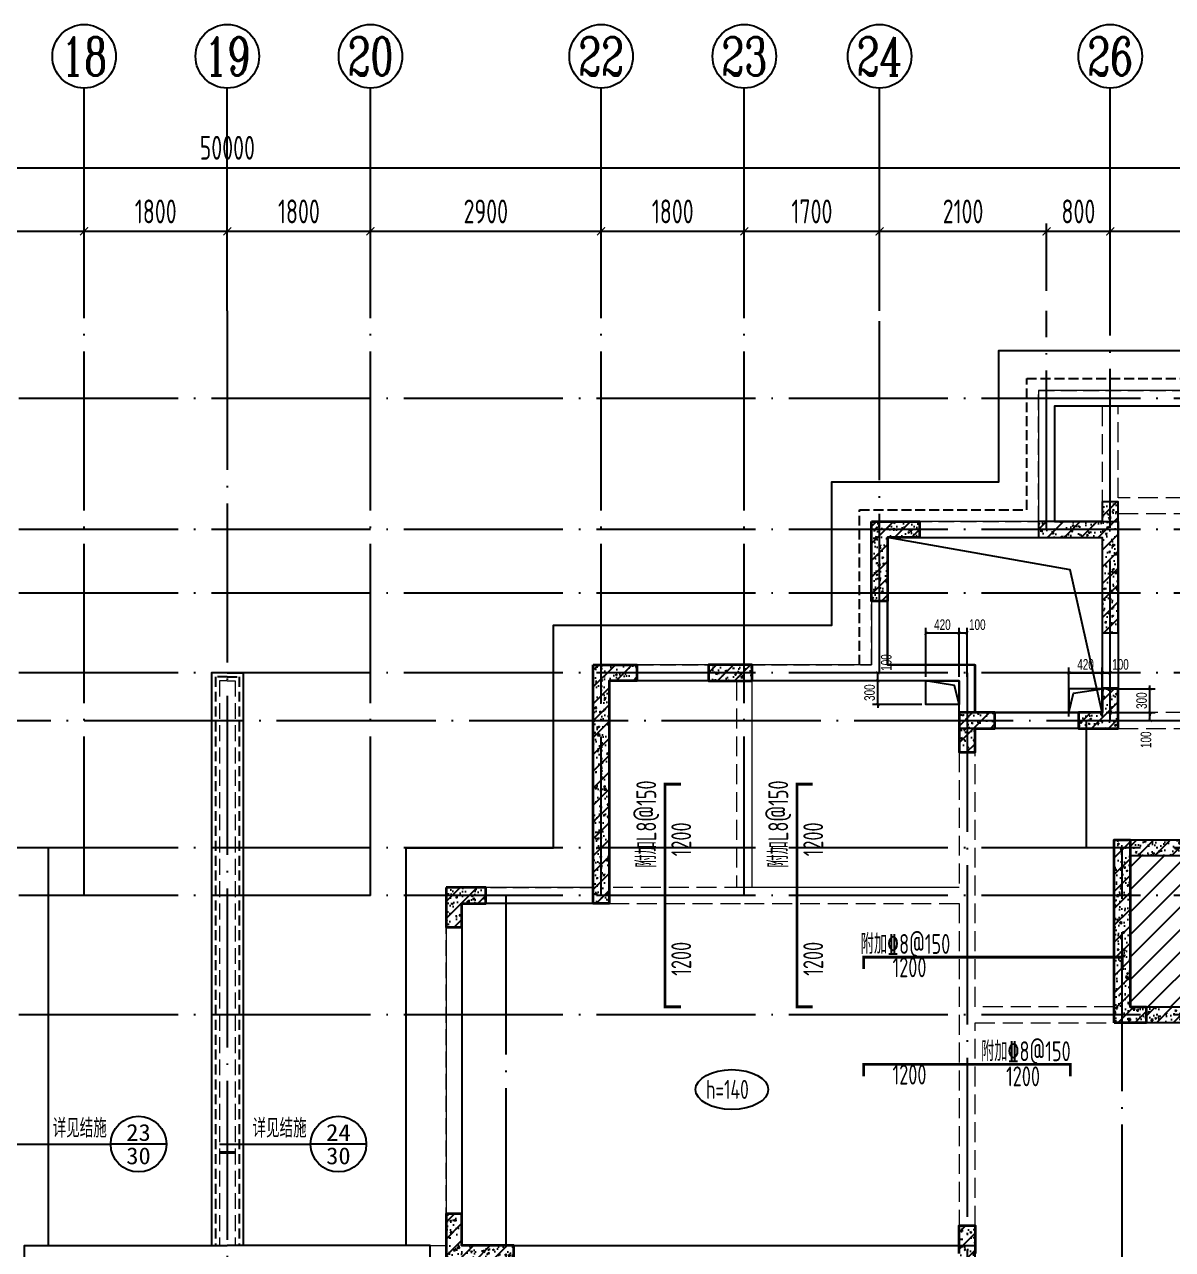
# Model space of a CAD drawing. Extents: x -668857 to 154266, y -275694 to 291306.
# Drawn here: x -204579 to -190146, y -212513 to -197113 of the extents above; entities that cross this region are included whole.
import ezdxf
from ezdxf.enums import TextEntityAlignment as Align

# ---------------------------------------------------------------- set-up
doc = ezdxf.new("R2010")
doc.units = 0
doc.header["$LTSCALE"] = 1000
for name, pattern in [('#P_--_20B1_001_t3$0$DASH', [0.35, 0.25, -0.1]), ('__DASH', [0.35, 0.25, -0.1]), ('DASH', [0.35, 0.25, -0.1]), ('DOTE', [2.42, 2, -0.2, 0.02, -0.2]), ('HIDDEN', [0.375, 0.25, -0.125])]:
    doc.linetypes.add(name, pattern=pattern)
doc.layers.get('0').update_dxf_attribs({"linetype": 'CONTINUOUS'})
doc.layers.get('DEFPOINTS').update_dxf_attribs({"linetype": 'CONTINUOUS'})
for name, color, linetype in [('A-AXIS', 1, 'CONTINUOUS'), ('A-DOTE', 10, 'DOTE'), ('AXIS_NUM', 7, 'CONTINUOUS'), ('DIM_IDEN', 67, 'CONTINUOUS'), ('PUB_TEXT', 2, 'CONTINUOUS'), ('ROOF', 183, 'CONTINUOUS'), ('S-B板填充', 251, 'CONTINUOUS'), ('S-B板标注', 3, 'CONTINUOUS'), ('S-B板边线', 2, 'CONTINUOUS'), ('S-B板配筋', 6, 'CONTINUOUS'), ('S-B板配筋号', 7, 'CONTINUOUS'), ('S-D洞口', 4, 'CONTINUOUS'), ('S-D洞口标注', 3, 'CONTINUOUS'), ('S-J基础底板标注', 3, 'CONTINUOUS'), ('S-L主梁线', 4, 'DASH'), ('S-Q墙填充', 252, 'CONTINUOUS'), ('S-Q墙实线', 6, 'CONTINUOUS'), ('S-Y一般标注', 3, 'CONTINUOUS'), ('S-Z柱填充', 252, 'CONTINUOUS'), ('S-Z柱实线', 6, 'CONTINUOUS'), ('看线', 251, 'CONTINUOUS')]:
    doc.layers.add(name, color=color, linetype=linetype)
doc.layers.add('平面-看线', color=45, linetype='CONTINUOUS', lineweight=15)
doc.styles.add('_TCH_AXIS', font='COMPLEX', dxfattribs={"bigfont": 'GBCBIG'})
doc.styles.add('_TCH_LABEL', font='simhei.ttf')
doc.styles.add('TSSD_Axis', font='complex.shx', dxfattribs={"width": 0.7, "bigfont": 'hztxt.shx'})
doc.styles.add('TSSD_DIMENSION', font='Tssdeng.shx', dxfattribs={"width": 0.7, "bigfont": 'tssdchn.shx'})
doc.styles.add('TSSD_REIN', font='tssdeng.shx', dxfattribs={"width": 0.7, "height": 300, "bigfont": 'tssdchn.shx'})
doc.styles.add('结构文字', font='zstxt.shx', dxfattribs={"width": 0.7, "bigfont": 'zshz.shx'})
doc.dimstyles.new('STRUCK30', dxfattribs={"dimscale": 0.33333, "dimtxt": 400, "dimasz": 121, "dimexe": 200, "dimexo": 150, "dimgap": 115, "dimtad": 1, "dimdec": 0, "dimdsep": 46, "dimtxsty": '结构文字', "dimblk": 'ARCHTICK', "dimcen": 400, "dimclrd": 3, "dimclre": 3, "dimclrt": 7, "dimadec": 0, "dimazin": 0, "dimtfac": 1, "dimtdec": 0, "dimtix": 1, "dimtmove": 2, "dimatfit": 3, "dimldrblk": '_DIMX', "dimfxl": 0, "dimtolj": 1, "dimtzin": 0, "dimarcsym": 0})
doc.dimstyles.new('TSSD_100_100', dxfattribs={"dimtxt": 300, "dimasz": 100, "dimexe": 100, "dimexo": 250, "dimgap": 100, "dimtad": 1, "dimdec": 0, "dimzin": 0, "dimdsep": 46, "dimtxsty": 'TSSD_DIMENSION', "dimblk": 'ARCHTICK', "dimcen": 0, "dimdle": 100, "dimclrt": 7, "dimadec": 0, "dimazin": 0, "dimtfac": 1, "dimtdec": 0, "dimtix": 1, "dimtmove": 2, "dimatfit": 3, "dimldrblk": 'ARCHTICK', "dimfxl": 0, "dimtolj": 1, "dimtzin": 0, "dimarcsym": 0})
pattern_1 = [(50, (221408.63, 60814.94), (215.17805, -18.82564), [22.5, -247.5]), (355, (221408.63, 60814.94), (-41.6254, 225.65764), [18, -198]), (100.4514, (221426.56, 60813.37), (173.5528, 206.83186), [19.12206, -210.34263]), (46.1842, (221408.63, 60874.94), (320.1723, -49.6557), [33.75, -371.25]), (96.6356, (221435.3, 60870.8), (280.3988, 292.23536), [28.6831, -315.5139]), (351.1842, (221408.63, 60874.94), (280.3986, 292.2356), [27, -297]), (21, (221438.63, 60859.94), (179.07212, -120.78567), [22.5, -247.5]), (326, (221438.63, 60859.94), (72.9946, 217.545), [18, -198]), (71.4514, (221453.55, 60849.87), (252.0668, 96.75915), [19.12206, -210.34263]), (37.5, (221408.63, 60814.94), (3.647957, 99.868156), [0, -195.6, 0, -201, 0, -198.75]), (7.5, (221408.63, 60814.94), (78.92086, 118.32351), [0, -114.6, 0, -191.1, 0, -75.75]), (327.5, (221341.73, 60814.94), (160.14673, -6.76646), [0, -75, 0, -234, 0, -310.5]), (317.5, (221311.73, 60814.94), (174.95585, 30.0315), [0, -97.5, 0, -155.4, 0, -220.5]), (45, (221408.63, 60814.94), (-106.06602, 106.06602), [])]
pattern_2 = [(50, (79242.38, 113232.59), (215.17805, -18.82564), [22.5, -247.5]), (355, (79242.38, 113232.6), (-41.6254, 225.6576), [18, -198]), (100.4514, (79260.31, 113231.02), (173.5528, 206.8319), [19.12206, -210.3426]), (46.1842, (79242.38, 113292.6), (320.1723, -49.6557), [33.75, -371.25]), (96.6356, (79269.06, 113288.45), (280.3988, 292.2354), [28.683, -315.5139]), (351.1842, (79242.38, 113292.6), (280.3986, 292.2356), [27, -297]), (21, (79272.38, 113277.59), (179.0721, -120.78567), [22.5, -247.5]), (326, (79272.38, 113277.6), (72.9946, 217.545), [18, -198]), (71.4514, (79287.3, 113267.52), (252.0668, 96.75915), [19.12206, -210.3426]), (37.5, (79242.38, 113232.59), (3.64796, 99.86816), [0, -195.6, 0, -201, 0, -198.75]), (7.5, (79242.38, 113232.59), (78.92086, 118.32351), [0, -114.6, 0, -191.1, 0, -75.75]), (327.5, (79175.48, 113232.59), (160.14673, -6.76646), [0, -75, 0, -234, 0, -310.5]), (317.5, (79145.48, 113232.59), (174.95585, 30.0315), [0, -97.5, 0, -155.4, 0, -220.5]), (45, (79242.38, 113232.59), (-106.066, 106.066), [])]

# ---------------------------------------------------------------- blocks, each defined once
blk = doc.blocks.new('ts_axno')
at = {"color": 0, "linetype": 'ByBlock', "lineweight": -2}
blk.add_circle((0, 0), 0.5, dxfattribs=at)
at = {"color": 0, "linetype": 'ByBlock', "lineweight": -2, "style": 'TSSD_Axis', "width": 0.7}
blk.add_attdef('A', text='', height=0.6, dxfattribs=at).set_placement((0, 0), align=Align.MIDDLE_CENTER)
blk = doc.blocks.new('_ArchTick')
at = {"color": 0, "linetype": 'ByBlock', "const_width": 0.15}
blk.add_lwpolyline([(-0.5, -0.5), (0.5, 0.5)], dxfattribs=at)
blk = doc.blocks.new('*D160')
at = {"layer": 'DEFPOINTS', "color": 0}
for p in [(27800, 19250), (24900, 18250), (27800, 18250)]:
    blk.add_point(p, dxfattribs=at)
at = {"layer": 'S-Y一般标注', "color": 0, "lineweight": -2}
for p, q in [((24800, 19250), (27900, 19250)), ((24900, 18500), (24900, 19350)), ((27800, 18500), (27800, 19350))]:
    blk.add_line(p, q, dxfattribs=at)
at = {"layer": 'S-Y一般标注', "color": 0, "lineweight": -2, "xscale": 100, "yscale": 100, "zscale": 100, "rotation": 180}
blk.add_blockref('_ArchTick', (24900, 19250), dxfattribs=at)
at = {"layer": 'S-Y一般标注', "color": 0, "lineweight": -2, "xscale": 100, "yscale": 100, "zscale": 100}
blk.add_blockref('_ArchTick', (27800, 19250), dxfattribs=at)
at = {"layer": 'S-Y一般标注', "color": 7, "insert": (26350, 19500), "char_height": 300, "attachment_point": 5, "style": 'TSSD_DIMENSION'}
blk.add_mtext('\\A1;2900', dxfattribs=at)
blk = doc.blocks.new('*D161')
at = {"layer": 'DEFPOINTS', "color": 0}
for p in [(29600, 19250), (27800, 18250), (29600, 18250)]:
    blk.add_point(p, dxfattribs=at)
at = {"layer": 'S-Y一般标注', "color": 0, "lineweight": -2}
for p, q in [((27700, 19250), (29700, 19250)), ((27800, 18500), (27800, 19350)), ((29600, 18500), (29600, 19350))]:
    blk.add_line(p, q, dxfattribs=at)
at = {"layer": 'S-Y一般标注', "color": 0, "lineweight": -2, "xscale": 100, "yscale": 100, "zscale": 100, "rotation": 180}
blk.add_blockref('_ArchTick', (27800, 19250), dxfattribs=at)
at = {"layer": 'S-Y一般标注', "color": 0, "lineweight": -2, "xscale": 100, "yscale": 100, "zscale": 100}
blk.add_blockref('_ArchTick', (29600, 19250), dxfattribs=at)
at = {"layer": 'S-Y一般标注', "color": 7, "insert": (28700, 19500), "char_height": 300, "attachment_point": 5, "style": 'TSSD_DIMENSION'}
blk.add_mtext('\\A1;1800', dxfattribs=at)
blk = doc.blocks.new('*D162')
at = {"layer": 'DEFPOINTS', "color": 0}
for p in [(31400, 19250), (29600, 18250), (31400, 18250)]:
    blk.add_point(p, dxfattribs=at)
at = {"layer": 'S-Y一般标注', "color": 0, "lineweight": -2}
for p, q in [((29500, 19250), (31500, 19250)), ((29600, 18500), (29600, 19350)), ((31400, 18500), (31400, 19350))]:
    blk.add_line(p, q, dxfattribs=at)
at = {"layer": 'S-Y一般标注', "color": 0, "lineweight": -2, "xscale": 100, "yscale": 100, "zscale": 100, "rotation": 180}
blk.add_blockref('_ArchTick', (29600, 19250), dxfattribs=at)
at = {"layer": 'S-Y一般标注', "color": 0, "lineweight": -2, "xscale": 100, "yscale": 100, "zscale": 100}
blk.add_blockref('_ArchTick', (31400, 19250), dxfattribs=at)
at = {"layer": 'S-Y一般标注', "color": 7, "insert": (30500, 19500), "char_height": 300, "attachment_point": 5, "style": 'TSSD_DIMENSION'}
blk.add_mtext('\\A1;1800', dxfattribs=at)
blk = doc.blocks.new('*D163')
at = {"layer": 'DEFPOINTS', "color": 0}
for p in [(34300, 19250), (31400, 18250), (34300, 18250)]:
    blk.add_point(p, dxfattribs=at)
at = {"layer": 'S-Y一般标注', "color": 0, "lineweight": -2}
for p, q in [((31300, 19250), (34400, 19250)), ((31400, 18500), (31400, 19350)), ((34300, 18500), (34300, 19350))]:
    blk.add_line(p, q, dxfattribs=at)
at = {"layer": 'S-Y一般标注', "color": 0, "lineweight": -2, "xscale": 100, "yscale": 100, "zscale": 100, "rotation": 180}
blk.add_blockref('_ArchTick', (31400, 19250), dxfattribs=at)
at = {"layer": 'S-Y一般标注', "color": 0, "lineweight": -2, "xscale": 100, "yscale": 100, "zscale": 100}
blk.add_blockref('_ArchTick', (34300, 19250), dxfattribs=at)
at = {"layer": 'S-Y一般标注', "color": 7, "insert": (32850, 19500), "char_height": 300, "attachment_point": 5, "style": 'TSSD_DIMENSION'}
blk.add_mtext('\\A1;2900', dxfattribs=at)
blk = doc.blocks.new('*D164')
at = {"layer": 'DEFPOINTS', "color": 0}
for p in [(36100, 19250), (34300, 18250), (36100, 18250)]:
    blk.add_point(p, dxfattribs=at)
at = {"layer": 'S-Y一般标注', "color": 0, "lineweight": -2}
for p, q in [((34200, 19250), (36200, 19250)), ((34300, 18500), (34300, 19350)), ((36100, 18500), (36100, 19350))]:
    blk.add_line(p, q, dxfattribs=at)
at = {"layer": 'S-Y一般标注', "color": 0, "lineweight": -2, "xscale": 100, "yscale": 100, "zscale": 100, "rotation": 180}
blk.add_blockref('_ArchTick', (34300, 19250), dxfattribs=at)
at = {"layer": 'S-Y一般标注', "color": 0, "lineweight": -2, "xscale": 100, "yscale": 100, "zscale": 100}
blk.add_blockref('_ArchTick', (36100, 19250), dxfattribs=at)
at = {"layer": 'S-Y一般标注', "color": 7, "insert": (35200, 19500), "char_height": 300, "attachment_point": 5, "style": 'TSSD_DIMENSION'}
blk.add_mtext('\\A1;1800', dxfattribs=at)
blk = doc.blocks.new('*D165')
at = {"layer": 'DEFPOINTS', "color": 0}
for p in [(37800, 19250), (36100, 18250), (37800, 18250)]:
    blk.add_point(p, dxfattribs=at)
at = {"layer": 'S-Y一般标注', "color": 0, "lineweight": -2}
for p, q in [((36000, 19250), (37900, 19250)), ((36100, 18500), (36100, 19350)), ((37800, 18500), (37800, 19350))]:
    blk.add_line(p, q, dxfattribs=at)
at = {"layer": 'S-Y一般标注', "color": 0, "lineweight": -2, "xscale": 100, "yscale": 100, "zscale": 100, "rotation": 180}
blk.add_blockref('_ArchTick', (36100, 19250), dxfattribs=at)
at = {"layer": 'S-Y一般标注', "color": 0, "lineweight": -2, "xscale": 100, "yscale": 100, "zscale": 100}
blk.add_blockref('_ArchTick', (37800, 19250), dxfattribs=at)
at = {"layer": 'S-Y一般标注', "color": 7, "insert": (36950, 19500), "char_height": 300, "attachment_point": 5, "style": 'TSSD_DIMENSION'}
blk.add_mtext('\\A1;1700', dxfattribs=at)
blk = doc.blocks.new('*D166')
at = {"layer": 'DEFPOINTS', "color": 0}
for p in [(40700, 19250), (39900, 18250), (40700, 18250)]:
    blk.add_point(p, dxfattribs=at)
at = {"layer": 'S-Y一般标注', "color": 0, "lineweight": -2}
for p, q in [((39800, 19250), (40800, 19250)), ((39900, 18500), (39900, 19350)), ((40700, 18500), (40700, 19350))]:
    blk.add_line(p, q, dxfattribs=at)
at = {"layer": 'S-Y一般标注', "color": 0, "lineweight": -2, "xscale": 100, "yscale": 100, "zscale": 100, "rotation": 180}
blk.add_blockref('_ArchTick', (39900, 19250), dxfattribs=at)
at = {"layer": 'S-Y一般标注', "color": 0, "lineweight": -2, "xscale": 100, "yscale": 100, "zscale": 100}
blk.add_blockref('_ArchTick', (40700, 19250), dxfattribs=at)
at = {"layer": 'S-Y一般标注', "color": 7, "insert": (40300, 19500), "char_height": 300, "attachment_point": 5, "style": 'TSSD_DIMENSION'}
blk.add_mtext('\\A1;800', dxfattribs=at)
blk = doc.blocks.new('*D167')
at = {"layer": 'DEFPOINTS', "color": 0}
for p in [(43500, 19250), (40700, 18250), (43500, 18250)]:
    blk.add_point(p, dxfattribs=at)
at = {"layer": 'S-Y一般标注', "color": 0, "lineweight": -2}
for p, q in [((40600, 19250), (43600, 19250)), ((40700, 18500), (40700, 19350)), ((43500, 18500), (43500, 19350))]:
    blk.add_line(p, q, dxfattribs=at)
at = {"layer": 'S-Y一般标注', "color": 0, "lineweight": -2, "xscale": 100, "yscale": 100, "zscale": 100, "rotation": 180}
blk.add_blockref('_ArchTick', (40700, 19250), dxfattribs=at)
at = {"layer": 'S-Y一般标注', "color": 0, "lineweight": -2, "xscale": 100, "yscale": 100, "zscale": 100}
blk.add_blockref('_ArchTick', (43500, 19250), dxfattribs=at)
at = {"layer": 'S-Y一般标注', "color": 7, "insert": (42100, 19500), "char_height": 300, "attachment_point": 5, "style": 'TSSD_DIMENSION'}
blk.add_mtext('\\A1;2800', dxfattribs=at)
blk = doc.blocks.new('*D173')
at = {"layer": 'DEFPOINTS', "color": 0}
for p in [(54600, 20050), (4600, 18250), (54600, 18250)]:
    blk.add_point(p, dxfattribs=at)
at = {"layer": 'S-Y一般标注', "color": 0, "lineweight": -2}
for p, q in [((4500, 20050), (54700, 20050)), ((4600, 18500), (4600, 20150)), ((54600, 18500), (54600, 20150))]:
    blk.add_line(p, q, dxfattribs=at)
at = {"layer": 'S-Y一般标注', "color": 0, "lineweight": -2, "xscale": 100, "yscale": 100, "zscale": 100, "rotation": 180}
blk.add_blockref('_ArchTick', (4600, 20050), dxfattribs=at)
at = {"layer": 'S-Y一般标注', "color": 0, "lineweight": -2, "xscale": 100, "yscale": 100, "zscale": 100}
blk.add_blockref('_ArchTick', (54600, 20050), dxfattribs=at)
at = {"layer": 'S-Y一般标注', "color": 7, "insert": (29600, 20300), "char_height": 300, "attachment_point": 5, "style": 'TSSD_DIMENSION'}
blk.add_mtext('\\A1;50000', dxfattribs=at)
blk = doc.blocks.new('*D186')
at = {"layer": 'DEFPOINTS', "color": 0}
for p in [(39900, 19250), (37800, 18250), (39900, 18250)]:
    blk.add_point(p, dxfattribs=at)
at = {"layer": 'S-Y一般标注', "color": 0, "lineweight": -2}
for p, q in [((37700, 19250), (40000, 19250)), ((37800, 18500), (37800, 19350)), ((39900, 18500), (39900, 19350))]:
    blk.add_line(p, q, dxfattribs=at)
at = {"layer": 'S-Y一般标注', "color": 0, "lineweight": -2, "xscale": 100, "yscale": 100, "zscale": 100, "rotation": 180}
blk.add_blockref('_ArchTick', (37800, 19250), dxfattribs=at)
at = {"layer": 'S-Y一般标注', "color": 0, "lineweight": -2, "xscale": 100, "yscale": 100, "zscale": 100}
blk.add_blockref('_ArchTick', (39900, 19250), dxfattribs=at)
at = {"layer": 'S-Y一般标注', "color": 7, "insert": (38850, 19500), "char_height": 300, "attachment_point": 5, "style": 'TSSD_DIMENSION'}
blk.add_mtext('\\A1;2100', dxfattribs=at)
blk = doc.blocks.new('20210731.05472099')
at = {"layer": 'ROOF', "ltscale": 0.8}
for points in [[(21200, 3000), (21200, 8000), (19350, 8000), (19350, 10800), (15850, 10800), (15850, 12600), (13750, 12600), (13750, 14250), (8150, 14250), (8150, 12600), (6050, 12600), (6050, 10800), (2550, 10800), (2550, 8500), (1850, 8500)], [(25700, 3000), (25700, 8000), (27550, 8000), (27550, 10800), (31050, 10800), (31050, 12600), (33150, 12600), (33150, 14250), (38750, 14250), (38750, 12600), (40850, 12600), (40850, 10800), (44350, 10800), (44350, 8500), (45050, 8500)], [(38050, 12100), (38050, 13550), (33850, 13550), (33850, 12100), (34650, 12100), (34650, 9500), (32650, 9500), (32650, 10100), (28250, 10100), (28250, 7300), (26400, 7300), (26400, 3000), (32850, 3000), (32850, 1200), (39050, 1200), (39050, 3000), (44850, 3000), (44850, 7300), (43650, 7300), (43650, 10100), (42050, 10100), (42050, 7300), (37300, 7300)], [(1850, 1000), (20900, 1000), (20900, 3000), (21200, 3000)], [(21200, 3000), (23450, 3000)], [(25700, 3000), (23450, 3000)], [(45050, 1000), (26000, 1000), (26000, 3000), (25700, 3000)]]:
    blk.add_lwpolyline(points, dxfattribs=at)
blk.add_lwpolyline([(31750, 10300), (31750, 11900), (34450, 11900), (34450, 9701), (32850, 9701), (32850, 10300)], close=True, dxfattribs=at)
at = {"layer": '平面-看线', "linetype": 'DASH', "ltscale": 0.8}
for points in [[(26000, 3000), (26200, 3000), (26200, 7500), (28050, 7500), (28050, 10300), (31550, 10300), (31550, 12100), (33650, 12100), (33650, 13750), (38250, 13750), (38250, 12100), (40350, 12100), (40350, 10300), (43850, 10300), (43850, 8400)], [(23450, 10100), (23350, 10100), (23350, 3000)], [(23450, 10100), (23550, 10100), (23550, 3000)]]:
    blk.add_lwpolyline(points, dxfattribs=at)
at = {"layer": '看线', "color": 202, "linetype": '#P_--_20B1_001_t3$0$DASH', "ltscale": 0.5}
blk.add_lwpolyline([(31400, 10300), (31400, 12250), (33500, 12250), (33500, 13900), (38400, 13900), (38400, 12250), (40500, 12250), (40500, 10300)], dxfattribs=at)
at = {"layer": '看线', "color": 201}
for points in [[(23450, 10200), (23250, 10200), (23250, 3000)], [(23450, 10200), (23650, 10200), (23650, 3000)]]:
    blk.add_lwpolyline(points, dxfattribs=at)
at = {"layer": '看线', "color": 201, "linetype": 'HIDDEN', "ltscale": 0.5}
for points in [[(23450, 10150), (23300, 10150), (23300, 3000)], [(23450, 10150), (23600, 10150), (23600, 3000)]]:
    blk.add_lwpolyline(points, dxfattribs=at)
blk = doc.blocks.new('20210804.00390298')
at = {"layer": 'S-Q墙填充'}
h = blk.add_hatch(dxfattribs=at)
h.set_pattern_fill('ARMORED', color=252, scale=30, style=0)
h.set_pattern_definition(pattern_1)
h.paths.add_polyline_path([(76842, 63749), (79142, 63749), (79142, 63549), (76842, 63549)])
h = blk.add_hatch(dxfattribs=at)
h.set_pattern_fill('ARMORED', color=252, scale=30, style=0)
h.set_pattern_definition(pattern_1)
h.paths.add_polyline_path([(77042, 61649), (78942, 61649), (78942, 61449), (77042, 61449)])
at = {"layer": 'S-B板边线'}
for points in [[(76842, 63749), (79142, 63749), (79142, 63549), (76842, 63549)], [(77042, 61649), (78942, 61649), (78942, 61449), (77042, 61449)]]:
    blk.add_lwpolyline(points, close=True, dxfattribs=at)
blk = doc.blocks.new('20210807.15294921')
at = {"layer": 'S-Q墙填充'}
h = blk.add_hatch(dxfattribs=at)
h.set_pattern_fill('ARMORED', color=252, scale=30, style=0)
h.set_pattern_definition([(50, (73980.54, 281268.66), (215.17805, -18.82564), [22.5, -247.5]), (355, (73980.54, 281268.66), (-41.6254, 225.65764), [18, -198]), (100.4514, (73998.48, 281267.1), (173.55281, 206.83186), [19.12206, -210.34263]), (46.1842, (73980.54, 281328.66), (320.1723, -49.6557), [33.75, -371.25]), (96.6356, (74007.23, 281324.53), (280.3988, 292.23536), [28.6831, -315.5139]), (351.1842, (73980.54, 281328.66), (280.3986, 292.2356), [27, -297]), (21, (74010.54, 281313.66), (179.07212, -120.78567), [22.5, -247.5]), (326, (74010.54, 281313.66), (72.9946, 217.54501), [18, -198]), (71.4514, (74025.47, 281303.6), (252.06679, 96.75915), [19.12206, -210.34263]), (37.5, (73980.544, 281268.66), (3.647957, 99.868156), [0, -195.6, 0, -201, 0, -198.75]), (7.5, (73980.54, 281268.66), (78.92086, 118.323514), [0, -114.6, 0, -191.1, 0, -75.75]), (327.5, (73913.644, 281268.66), (160.14673, -6.766462), [0, -75, 0, -234, 0, -310.5]), (317.5, (73883.64, 281268.66), (174.95585, 30.031495), [0, -97.5, 0, -155.4, 0, -220.5]), (45, (73980.54, 281268.66), (-106.06602, 106.06602), [])])
h.paths.add_polyline_path([(94516, 67840), (94516, 68190), (94316, 68190), (94316, 67940), (93516, 67940), (93516, 67740), (94316, 67740), (94316, 66540), (94516, 66540)])
h = blk.add_hatch(dxfattribs=at)
h.set_pattern_fill('ARMORED', color=252, scale=30, style=0)
h.set_pattern_definition(pattern_2)
h.paths.add_polyline_path([(91416, 67940), (92016, 67940), (92016, 67740), (91616, 67740), (91616, 66940), (91416, 66940)])
h = blk.add_hatch(dxfattribs=at)
h.set_pattern_fill('ARMORED', color=252, scale=30, style=0)
h.set_pattern_definition(pattern_2)
h.paths.add_polyline_path([(87916, 66140), (88466, 66140), (88466, 65940), (88116, 65940), (88116, 63140), (87916, 63140)])
h = blk.add_hatch(dxfattribs=at)
h.set_pattern_fill('ARMORED', color=252, scale=30, style=0)
h.set_pattern_definition(pattern_2)
h.paths.add_polyline_path([(94466, 61640), (94466, 62790), (94466, 63240), (94466, 63940), (94666, 63940), (94666, 63240), (94666, 62790), (94666, 61840), (94866, 61840), (94866, 61640)])
h = blk.add_hatch(dxfattribs=at)
h.set_pattern_fill('ARMORED', color=252, scale=30, style=0)
h.set_pattern_definition(pattern_2)
h.paths.add_polyline_path([(86066, 58640), (86916, 58640), (86916, 58840), (86266, 58840), (86266, 59240), (86066, 59240)])
h = blk.add_hatch(dxfattribs=at)
h.set_pattern_fill('ARMORED', color=252, scale=30, style=0)
h.set_pattern_definition(pattern_2)
edge = h.paths.add_edge_path()
edge.add_line((92716, 59090), (92716, 57440))
edge.add_line((92716, 57440), (92516, 57440))
edge.add_line((92516, 57440), (92516, 59090))
at = {"layer": 'S-Z柱填充'}
h = blk.add_hatch(dxfattribs=at)
h.set_pattern_fill('ARMORED', color=252, scale=30, style=0)
h.set_pattern_definition(pattern_2)
h.paths.add_polyline_path([(89916, 66140), (89366, 66140), (89366, 65940), (89916, 65940)])
h = blk.add_hatch(dxfattribs=at)
h.set_pattern_fill('ARMORED', color=252, scale=30, style=0)
h.set_pattern_definition(pattern_2)
h.paths.add_polyline_path([(94516, 65840), (94316, 65840), (94316, 65540), (94016, 65540), (94016, 65340), (94516, 65340)])
h = blk.add_hatch(dxfattribs=at)
h.set_pattern_fill('ARMORED', color=252, scale=30, style=0)
h.set_pattern_definition(pattern_2)
h.paths.add_polyline_path([(92716, 65340), (92966, 65340), (92966, 65540), (92516, 65540), (92516, 65040), (92716, 65040)])
h = blk.add_hatch(dxfattribs=at)
h.set_pattern_fill('ARMORED', color=252, scale=30, style=0)
h.set_pattern_definition(pattern_2)
h.paths.add_polyline_path([(86066, 63340), (86066, 62840), (86266, 62840), (86266, 63140), (86566, 63140), (86566, 63340)])
at = {"layer": 'S-D洞口', "color": 5}
blk.add_lwpolyline([(91616, 67740), (94316, 67740), (94316, 65540), (93912, 67335), (91616, 67740), (91616, 66140), (92716, 66140), (92716, 65540), (94316, 65540)], dxfattribs=at)
at = {"layer": 'S-L主梁线', "linetype": 'ByBlock', "lineweight": 18}
for p, q in [((93516, 69590), (93516, 67940)), ((94416, 69590), (93516, 69590)), ((97216, 69590), (94416, 69590)), ((93516, 67940), (92016, 67940)), ((91416, 66940), (91416, 66140)), ((91616, 66140), (91616, 66940)), ((89366, 66140), (88466, 66140)), ((91416, 66140), (89916, 66140)), ((92716, 66140), (91616, 66140)), ((92716, 65540), (92716, 66140)), ((89916, 63340), (89916, 65940)), ((89916, 65940), (91516, 65940)), ((91516, 65940), (92516, 65940)), ((92516, 65940), (92516, 65540)), ((87916, 63340), (86566, 63340)), ((92516, 63340), (89816, 63340)), ((86066, 62840), (86066, 59240))]:
    blk.add_line(p, q, dxfattribs=at)
at = {"layer": 'S-L主梁线', "linetype": '__DASH', "lineweight": 18}
for p, q in [((93716, 69390), (94316, 69390)), ((93716, 67940), (93716, 69390)), ((94316, 69390), (94316, 68190)), ((94516, 69390), (97116, 69390)), ((94516, 68240), (94516, 69390)), ((97116, 68240), (94516, 68240)), ((94316, 68140), (94316, 68140)), ((94516, 68040), (97116, 68040)), ((92016, 67740), (93516, 67740)), ((94316, 66540), (94316, 65840)), ((94516, 65840), (94516, 66540)), ((88466, 65940), (89366, 65940)), ((89716, 65940), (89716, 63340)), ((94016, 65540), (92966, 65540)), ((97116, 65540), (94516, 65540)), ((92966, 65340), (94016, 65340)), ((94516, 65340), (97116, 65340)), ((92516, 65041), (92516, 63340)), ((92716, 63240), (92716, 65041)), ((96966, 63940), (94666, 63940)), ((94666, 63740), (96966, 63740)), ((89816, 63340), (88116, 63340)), ((86566, 63140), (87916, 63140)), ((88116, 63140), (89816, 63140)), ((89816, 63140), (92516, 63140)), ((92516, 63140), (92516, 61740)), ((92716, 61840), (92716, 63240)), ((86266, 59240), (86266, 62840)), ((94466, 61840), (92716, 61840)), ((95816, 61840), (94866, 61840)), ((92516, 61740), (92516, 59090)), ((92716, 59090), (92716, 61640)), ((92716, 61640), (94466, 61640)), ((94866, 61640), (95816, 61640)), ((92516, 58840), (86916, 58840))]:
    blk.add_line(p, q, dxfattribs=at)
at = {"layer": 'S-Q墙实线'}
blk.add_lwpolyline([(94516, 67840), (94516, 68190), (94316, 68190), (94316, 67940), (93516, 67940), (93516, 67740), (94316, 67740), (94316, 66540), (94516, 66540), (94516, 67840)], dxfattribs=at)
at = {"layer": 'S-Q墙实线', "lineweight": 35}
for points in [[(91416, 67940), (92016, 67940), (92016, 67740), (91616, 67740), (91616, 66940), (91416, 66940)], [(87916, 66140), (88466, 66140), (88466, 65940), (88116, 65940), (88116, 63140), (87916, 63140)], [(94466, 61640), (94466, 62790), (94466, 63240), (94466, 63940), (94666, 63940), (94666, 63240), (94666, 62790), (94666, 61840), (94866, 61840), (94866, 61640)], [(86066, 58640), (86916, 58640), (86916, 58840), (86266, 58840), (86266, 59240), (86066, 59240)]]:
    blk.add_lwpolyline(points, close=True, dxfattribs=at)
blk.add_lwpolyline([(92516, 58740), (92516, 59090), (92716, 59090), (92716, 58740)], dxfattribs=at)
at = {"layer": 'S-Z柱实线', "lineweight": 35}
for points in [[(89916, 66140), (89366, 66140), (89366, 65940), (89916, 65940)], [(94516, 65840), (94316, 65840), (94316, 65540), (94016, 65540), (94016, 65340), (94516, 65340)], [(92716, 65340), (92966, 65340), (92966, 65540), (92516, 65540), (92516, 65040), (92716, 65040)], [(86066, 63340), (86066, 62840), (86266, 62840), (86266, 63140), (86566, 63140), (86566, 63340)]]:
    blk.add_lwpolyline(points, close=True, dxfattribs=at)
blk = doc.blocks.new('*D1046')
at = {"layer": 'DEFPOINTS', "color": 0}
for p in [(-191029, -205463), (-190429, -205463), (-191029, -205763)]:
    blk.add_point(p, dxfattribs=at)
at = {"layer": 'S-D洞口标注', "color": 3, "lineweight": -2}
for p, q in [((-190429, -205463), (-190429, -205422)), ((-190979, -205463), (-190363, -205463)), ((-190429, -205763), (-190429, -205463)), ((-190979, -205763), (-190363, -205763)), ((-190429, -205763), (-190429, -205803))]:
    blk.add_line(p, q, dxfattribs=at)
at = {"layer": 'S-D洞口标注', "color": 3, "lineweight": -2, "xscale": 40.33293, "yscale": 40.33293, "zscale": 40.33293}
for p, rotation in [((-190429, -205463), 270), ((-190429, -205763), 90)]:
    blk.add_blockref('_ArchTick', p, dxfattribs=dict(at, rotation=rotation))
at = {"layer": 'S-D洞口标注', "color": 7, "insert": (-190534, -205613), "char_height": 133.3, "attachment_point": 5, "rotation": 90, "style": '结构文字'}
blk.add_mtext('\\A1;300', dxfattribs=at)
blk = doc.blocks.new('_DIMX')
blk.add_line((-150, 0), (150, 0))
at = {"const_width": 50}
blk.add_lwpolyline([(-70, -70), (70, 70)], dxfattribs=at)
blk = doc.blocks.new('*D1047')
at = {"layer": 'DEFPOINTS', "color": 0}
for p in [(-191029, -205263), (-191449, -205863), (-191029, -205863)]:
    blk.add_point(p, dxfattribs=at)
at = {"layer": 'S-D洞口标注', "color": 3, "lineweight": -2}
for p, q in [((-191449, -205813), (-191449, -205197)), ((-191449, -205263), (-191029, -205263)), ((-191029, -205813), (-191029, -205197))]:
    blk.add_line(p, q, dxfattribs=at)
at = {"layer": 'S-D洞口标注', "color": 3, "lineweight": -2, "xscale": 40.33293, "yscale": 40.33293, "zscale": 40.33293, "rotation": 180}
blk.add_blockref('_ArchTick', (-191449, -205263), dxfattribs=at)
at = {"layer": 'S-D洞口标注', "color": 3, "lineweight": -2, "xscale": 40.33293, "yscale": 40.33293, "zscale": 40.33293}
blk.add_blockref('_ArchTick', (-191029, -205263), dxfattribs=at)
at = {"layer": 'S-D洞口标注', "color": 7, "insert": (-191239, -205158), "char_height": 133.3, "attachment_point": 5, "style": '结构文字'}
blk.add_mtext('\\A1;420', dxfattribs=at)
blk = doc.blocks.new('*D1048')
at = {"layer": 'DEFPOINTS', "color": 0}
for p in [(-190929, -205263), (-191029, -205863), (-190929, -205863)]:
    blk.add_point(p, dxfattribs=at)
at = {"layer": 'S-D洞口标注', "color": 3, "lineweight": -2}
for p, q in [((-191029, -205813), (-191029, -205197)), ((-191029, -205263), (-190929, -205263)), ((-190929, -205813), (-190929, -205197))]:
    blk.add_line(p, q, dxfattribs=at)
at = {"layer": 'S-D洞口标注', "color": 3, "lineweight": -2, "xscale": 40.33293, "yscale": 40.33293, "zscale": 40.33293, "rotation": 180}
blk.add_blockref('_ArchTick', (-191029, -205263), dxfattribs=at)
at = {"layer": 'S-D洞口标注', "color": 3, "lineweight": -2, "xscale": 40.33293, "yscale": 40.33293, "zscale": 40.33293}
blk.add_blockref('_ArchTick', (-190929, -205263), dxfattribs=at)
at = {"layer": 'S-D洞口标注', "color": 7, "insert": (-190800, -205158), "char_height": 133.3, "attachment_point": 5, "style": '结构文字'}
blk.add_mtext('\\A1;100', dxfattribs=at)
blk = doc.blocks.new('*D1049')
at = {"layer": 'DEFPOINTS', "color": 0}
for p in [(-191029, -205763), (-191029, -205863), (-190429, -205763)]:
    blk.add_point(p, dxfattribs=at)
at = {"layer": 'S-D洞口标注', "color": 3, "lineweight": -2}
for p, q in [((-190979, -205763), (-190363, -205763)), ((-190979, -205863), (-190363, -205863)), ((-190429, -205863), (-190429, -205763))]:
    blk.add_line(p, q, dxfattribs=at)
at = {"layer": 'S-D洞口标注', "color": 3, "lineweight": -2, "xscale": 40.33293, "yscale": 40.33293, "zscale": 40.33293}
for p, rotation in [((-190429, -205763), 90), ((-190429, -205863), 270)]:
    blk.add_blockref('_ArchTick', p, dxfattribs=dict(at, rotation=rotation))
at = {"layer": 'S-D洞口标注', "color": 7, "insert": (-190479, -206105), "char_height": 133.3, "attachment_point": 5, "rotation": 90, "style": '结构文字'}
blk.add_mtext('\\A1;100', dxfattribs=at)
blk = doc.blocks.new('*D1054')
at = {"layer": 'DEFPOINTS', "color": 0}
for p in [(-193849, -205363), (-193249, -205363), (-193249, -205663)]:
    blk.add_point(p, dxfattribs=at)
at = {"layer": 'S-D洞口标注', "color": 3, "lineweight": -2}
for p, q in [((-193299, -205363), (-193916, -205363)), ((-193849, -205363), (-193849, -205323)), ((-193849, -205663), (-193849, -205363)), ((-193299, -205663), (-193916, -205663)), ((-193849, -205663), (-193849, -205703))]:
    blk.add_line(p, q, dxfattribs=at)
at = {"layer": 'S-D洞口标注', "color": 3, "lineweight": -2, "xscale": 40.33293, "yscale": 40.33293, "zscale": 40.33293}
for p, rotation in [((-193849, -205363), 270), ((-193849, -205663), 90)]:
    blk.add_blockref('_ArchTick', p, dxfattribs=dict(at, rotation=rotation))
at = {"layer": 'S-D洞口标注', "color": 7, "insert": (-193954, -205513), "char_height": 133.3, "attachment_point": 5, "rotation": 90, "style": '结构文字'}
blk.add_mtext('\\A1;300', dxfattribs=at)
blk = doc.blocks.new('*D1055')
at = {"layer": 'DEFPOINTS', "color": 0}
for p in [(-193249, -204764), (-193249, -205363), (-192829, -205364)]:
    blk.add_point(p, dxfattribs=at)
at = {"layer": 'S-D洞口标注', "color": 3, "lineweight": -2}
for p, q in [((-193249, -205313), (-193249, -204697)), ((-192829, -204764), (-193249, -204764)), ((-192829, -205314), (-192829, -204697))]:
    blk.add_line(p, q, dxfattribs=at)
at = {"layer": 'S-D洞口标注', "color": 3, "lineweight": -2, "xscale": 40.33293, "yscale": 40.33293, "zscale": 40.33293, "rotation": 180}
blk.add_blockref('_ArchTick', (-193249, -204764), dxfattribs=at)
at = {"layer": 'S-D洞口标注', "color": 3, "lineweight": -2, "xscale": 40.33293, "yscale": 40.33293, "zscale": 40.33293}
blk.add_blockref('_ArchTick', (-192829, -204764), dxfattribs=at)
at = {"layer": 'S-D洞口标注', "color": 7, "insert": (-193039, -204659), "char_height": 133.3, "attachment_point": 5, "style": '结构文字'}
blk.add_mtext('\\A1;420', dxfattribs=at)
blk = doc.blocks.new('*D1056')
at = {"layer": 'DEFPOINTS', "color": 0}
for p in [(-193849, -205263), (-193249, -205263), (-193249, -205363)]:
    blk.add_point(p, dxfattribs=at)
at = {"layer": 'S-D洞口标注', "color": 3, "lineweight": -2}
for p, q in [((-193299, -205263), (-193916, -205263)), ((-193849, -205363), (-193849, -205263)), ((-193299, -205363), (-193916, -205363))]:
    blk.add_line(p, q, dxfattribs=at)
at = {"layer": 'S-D洞口标注', "color": 3, "lineweight": -2, "xscale": 40.33293, "yscale": 40.33293, "zscale": 40.33293}
for p, rotation in [((-193849, -205263), 90), ((-193849, -205363), 270)]:
    blk.add_blockref('_ArchTick', p, dxfattribs=dict(at, rotation=rotation))
at = {"layer": 'S-D洞口标注', "color": 7, "insert": (-193744, -205134), "char_height": 133.3, "attachment_point": 5, "rotation": 90, "style": '结构文字'}
blk.add_mtext('\\A1;100', dxfattribs=at)
blk = doc.blocks.new('*D1057')
at = {"layer": 'DEFPOINTS', "color": 0}
for p in [(-192829, -204764), (-192829, -205364), (-192729, -205364)]:
    blk.add_point(p, dxfattribs=at)
at = {"layer": 'S-D洞口标注', "color": 3, "lineweight": -2}
for p, q in [((-192829, -205314), (-192829, -204697)), ((-192729, -204764), (-192829, -204764)), ((-192729, -205314), (-192729, -204697))]:
    blk.add_line(p, q, dxfattribs=at)
at = {"layer": 'S-D洞口标注', "color": 3, "lineweight": -2, "xscale": 40.33293, "yscale": 40.33293, "zscale": 40.33293, "rotation": 180}
blk.add_blockref('_ArchTick', (-192829, -204764), dxfattribs=at)
at = {"layer": 'S-D洞口标注', "color": 3, "lineweight": -2, "xscale": 40.33293, "yscale": 40.33293, "zscale": 40.33293}
blk.add_blockref('_ArchTick', (-192729, -204764), dxfattribs=at)
at = {"layer": 'S-D洞口标注', "color": 7, "insert": (-192600, -204659), "char_height": 133.3, "attachment_point": 5, "style": '结构文字'}
blk.add_mtext('\\A1;100', dxfattribs=at)
blk = doc.blocks.new('20210811.10013268')
at = {"layer": 'DIM_IDEN'}
for p, q in [((22103, 5679), (23279, 5679)), ((23279, 5679), (23587, 5679)), ((24287, 5679), (23587, 5679)), ((24953, 5679), (25792, 5679)), ((25792, 5679), (26100, 5679)), ((26800, 5679), (26100, 5679))]:
    blk.add_line(p, q, dxfattribs=at)
at = {"layer": 'DIM_IDEN', "const_width": 35}
blk.add_lwpolyline([(24953, 5574), (25153, 5574)], dxfattribs=at)
at = {"layer": 'DIM_IDEN'}
for centre in [(23937, 5679), (26450, 5679)]:
    blk.add_circle(centre, 350, dxfattribs=at)
at = {"layer": 'PUB_TEXT', "style": '_TCH_AXIS'}
for p in [(22857, 5762), (25370, 5762)]:
    blk.add_text('详见结施', height=236.3, dxfattribs=at).set_placement(p)
at = {"layer": 'PUB_TEXT', "style": '_TCH_LABEL'}
for s, height, width, p, p2 in [('23', 212.7, 1.00565, (23783, 5720), (24090, 5720)), ('24', 211.6, 1.022989, (26294, 5720), (26605, 5720)), ('30', 212.7, 1.00565, (23783, 5426), (24090, 5426)), ('30', 212.7, 1.00565, (26296, 5426), (26603, 5426))]:
    blk.add_text(s, height=height, dxfattribs=dict(at, width=width)).set_placement(p, p2, align=Align.FIT)
blk = doc.blocks.new('20210726.16395156')
at = {"layer": 'A-AXIS'}
for p, q in [((27800, 18249.9), (27800, 21049.9)), ((29600, 18249.9), (29600, 21049.9)), ((31400, 18249.9), (31400, 21049.9)), ((34300, 18249.9), (34300, 21049.9)), ((36100, 18249.9), (36100, 21049.9)), ((37800, 18249.9), (37800, 21049.9)), ((40700, 18249.9), (40700, 21049.9))]:
    blk.add_line(p, q, dxfattribs=at)
at = {"layer": 'A-DOTE'}
for p, q in [((27800, 10900), (27800, 18249.9)), ((29600, 18249.9), (29600, 3600)), ((31400, 10900), (31400, 18249.9)), ((34300, 10900), (34300, 18249.9)), ((36100, 10900), (36100, 18249.9)), ((37800, 13700), (37800, 18249.9)), ((39900, 15500), (39900, 18249.9)), ((40700, 13100.3), (40700, 18249.9)), ((55600, 17150), (3600, 17150)), ((55600, 15500), (3600, 15500)), ((55600, 14700), (3600, 14700)), ((55600, 13700), (3600, 13700)), ((38900.2, 13700), (38900, 3600)), ((3600, 13100.3), (55600, 13100.3)), ((40400, 11500), (40400, 13100)), ((55600, 11500), (3600, 11500)), ((40850, 3600.2), (40850, 11500)), ((55600, 10900), (3600, 10900)), ((33100, 10900), (33100, 3600)), ((55600, 9400), (3600, 9400))]:
    blk.add_line(p, q, dxfattribs=at)
at = {"layer": 'A-AXIS'}
ref = blk.add_blockref('ts_axno', (27800, 21449.9), dxfattribs=dict(at, xscale=800, yscale=800, zscale=800))
ref.add_attrib('11', '18', dxfattribs={"layer": 'AXIS_NUM', "height": 480, "style": 'TSSD_Axis', "width": 0.7}).set_placement((27800, 21449.9), align=Align.MIDDLE_CENTER)
ref = blk.add_blockref('ts_axno', (29600, 21449.9), dxfattribs=dict(at, xscale=800, yscale=800, zscale=800))
ref.add_attrib('12', '19', dxfattribs={"layer": 'AXIS_NUM', "height": 480, "style": 'TSSD_Axis', "width": 0.7}).set_placement((29600, 21449.9), align=Align.MIDDLE_CENTER)
ref = blk.add_blockref('ts_axno', (31400, 21449.9), dxfattribs=dict(at, xscale=800, yscale=800, zscale=800))
ref.add_attrib('13', '20', dxfattribs={"layer": 'AXIS_NUM', "height": 480, "style": 'TSSD_Axis', "width": 0.7}).set_placement((31400, 21449.9), align=Align.MIDDLE_CENTER)
ref = blk.add_blockref('ts_axno', (34300, 21449.9), dxfattribs=dict(at, xscale=800, yscale=800, zscale=800))
ref.add_attrib('14', '22', dxfattribs={"layer": 'AXIS_NUM', "height": 480, "style": 'TSSD_Axis', "width": 0.7}).set_placement((34300, 21449.9), align=Align.MIDDLE_CENTER)
ref = blk.add_blockref('ts_axno', (36100, 21449.9), dxfattribs=dict(at, xscale=800, yscale=800, zscale=800))
ref.add_attrib('15', '23', dxfattribs={"layer": 'AXIS_NUM', "height": 480, "style": 'TSSD_Axis', "width": 0.7}).set_placement((36100, 21449.9), align=Align.MIDDLE_CENTER)
ref = blk.add_blockref('ts_axno', (37800, 21449.9), dxfattribs=dict(at, xscale=800, yscale=800, zscale=800))
ref.add_attrib('16', '24', dxfattribs={"layer": 'AXIS_NUM', "height": 480, "style": 'TSSD_Axis', "width": 0.7}).set_placement((37800, 21449.9), align=Align.MIDDLE_CENTER)
ref = blk.add_blockref('ts_axno', (40700, 21449.9), dxfattribs=dict(at, xscale=800, yscale=800, zscale=800))
ref.add_attrib('17', '26', dxfattribs={"layer": 'AXIS_NUM', "height": 480, "style": 'TSSD_Axis', "width": 0.7}).set_placement((40700, 21449.9), align=Align.MIDDLE_CENTER)
at = {"layer": 'S-Y一般标注'}
for base, p1, p2, picture, middle in [((54600, 20049.9), (4600, 18249.9), (54600, 18249.9), '*D173', (29600, 20299.9)), ((27800, 19249.9), (24900, 18249.9), (27800, 18249.9), '*D160', (26350, 19499.9)), ((29600, 19249.9), (27800, 18249.9), (29600, 18249.9), '*D161', (28700, 19499.9)), ((31400, 19249.9), (29600, 18249.9), (31400, 18249.9), '*D162', (30500, 19499.9)), ((34300, 19249.9), (31400, 18249.9), (34300, 18249.9), '*D163', (32850, 19499.9)), ((36100, 19249.9), (34300, 18249.9), (36100, 18249.9), '*D164', (35200, 19499.9)), ((37800, 19249.9), (36100, 18249.9), (37800, 18249.9), '*D165', (36950, 19499.9)), ((39900, 19249.9), (37800, 18249.9), (39900, 18249.9), '*D186', (38850, 19499.9)), ((40700, 19249.9), (39900, 18249.9), (40700, 18249.9), '*D166', (40300, 19499.9)), ((43500, 19249.9), (40700, 18249.9), (43500, 18249.9), '*D167', (42100, 19499.9))]:
    dim = blk.add_linear_dim(base=base, p1=p1, p2=p2, dimstyle='TSSD_100_100', dxfattribs=at)
    dim.commit()
    dim.dimension.update_dxf_attribs({"geometry": picture, "text_midpoint": middle})

msp = doc.modelspace()

# ---------------------------------------------------------------- hatches: boundary and pattern name
at = {"layer": 'S-B板填充'}
h = msp.add_hatch(dxfattribs=at)
h.set_pattern_fill('METAL', color=252, scale=50, style=0)
h.set_pattern_definition([(45, (-135950.64, -276297.5), (-141.42136, 141.42136), [])])
h.paths.add_polyline_path([(-188379.26, -209463.03), (-190679.26, -209463.03), (-190679.26, -207563.03), (-188379.26, -207563.03)])

# ---------------------------------------------------------------- linework, layer by layer
at = {"layer": 'S-B板标注'}
msp.add_ellipse((-195685.93, -210502.41), major_axis=(-457.33, 0), ratio=0.54724159, dxfattribs=at)
at = {"layer": 'S-B板配筋', "lineweight": 35, "const_width": 35}
for points in [[(-196327.21, -209463.03), (-196527.21, -209463.03), (-196527.21, -206663.03), (-196327.21, -206663.03)], [(-194667.91, -209463.03), (-194867.91, -209463.03), (-194867.91, -206663.03), (-194667.91, -206663.03)], [(-194029.25, -208987.44), (-194029.25, -208837.44), (-190779.25, -208837.44), (-190779.25, -208987.44)], [(-194029.25, -210336.04), (-194029.25, -210186.04), (-191429.25, -210186.04), (-191429.25, -210336.04)]]:
    msp.add_lwpolyline(points, dxfattribs=at)
at = {"layer": 'S-D洞口', "color": 5}
for points in [[(-193729.25, -203563.03), (-191029.25, -203563.03), (-191029.25, -205762.76), (-191433.3, -203967.09), (-193729.25, -203563.03), (-193729.34, -205163.02), (-192629.09, -205163.02), (-192629.09, -205762.63), (-191029.25, -205762.76)], [(-192829.04, -205663.03), (-193249.04, -205663.03), (-193249.04, -205363.03), (-192829.04, -205363.03), (-192829.04, -205663.03), (-192887.38, -205421.37), (-193249.04, -205363.03)], [(-191449.25, -205762.76), (-191029.25, -205762.76), (-191029.25, -205462.76), (-191449.25, -205462.76), (-191449.25, -205762.76), (-191390.92, -205521.09), (-191029.25, -205462.76)]]:
    msp.add_lwpolyline(points, dxfattribs=at)

# ---------------------------------------------------------------- block references
at = {"layer": 'A-DOTE'}
msp.add_blockref('20210726.16395156', (-231629.25, -218963.08), dxfattribs=at)
at = {"layer": 'PUB_TEXT'}
msp.add_blockref('20210811.10013268', (-227082.28, -216867.66), dxfattribs=at)
at = {"layer": 'ROOF'}
msp.add_blockref('20210731.05472099', (-225479.25, -215463.03), dxfattribs=at)
at = {"layer": 'S-J基础底板标注'}
msp.add_blockref('20210804.00390298', (-267520.85, -271111.78), dxfattribs=at)
at = {"layer": 'S-Q墙填充'}
msp.add_blockref('20210807.15294921', (-285344.89, -271302.58), dxfattribs=at)

# ---------------------------------------------------------------- texts
at = {"layer": 'S-B板标注', "color": 7, "style": 'TSSD_REIN', "width": 0.7}
msp.add_text('h=140', height=240, dxfattribs=at).set_placement((-196010.62, -210620.55))
at = {"layer": 'S-B板配筋号', "style": 'TSSD_REIN', "width": 0.7}
for s, p in [('附加L8@150', (-196887.07, -207164.58)), ('附加L8@150', (-195227.76, -207164.58)), ('1200', (-196447.21, -207356.94)), ('1200', (-194787.91, -207356.94)), ('1200', (-196447.21, -208858.43)), ('1200', (-194787.91, -208858.43))]:
    msp.add_text(s, height=250, rotation=449.999992, dxfattribs=at).set_placement(p, align=Align.TOP_CENTER)
at = {"layer": 'S-B板配筋号', "color": 1, "style": 'TSSD_REIN', "width": 0.7}
for p in [(-194066.06, -208796.88), (-192552.64, -210145.48)]:
    msp.add_text('附加%%1328@150', height=250, dxfattribs=at).set_placement(p)
at = {"layer": 'S-B板配筋号', "style": 'TSSD_REIN', "width": 0.7}
for p in [(-193452.42, -208840.47), (-193452.42, -210189.07), (-192024.78, -210211.37)]:
    msp.add_text('1200', height=250, dxfattribs=at).set_placement(p, align=Align.TOP_CENTER)

# ---------------------------------------------------------------- dimensions: what is measured, and where the dimension line sits
at = {"layer": 'S-D洞口标注'}
for base, p1, p2, angle, picture, middle in [((-193249.1, -204763.56), (-192829.1, -205363.56), (-193249.1, -205362.96), 180, '*D1055', (-193039.1, -204658.56)), ((-193849.04, -205363.03), (-193249.04, -205663.03), (-193249.04, -205363.03), 90, '*D1054', (-193954.04, -205513.03)), ((-190429.25, -205462.76), (-191029.25, -205762.76), (-191029.25, -205462.76), 90, '*D1046', (-190534.25, -205612.76))]:
    dim = msp.add_linear_dim(base=base, p1=p1, p2=p2, angle=angle, dimstyle='STRUCK30', dxfattribs=at)
    dim.commit()
    dim.dimension.update_dxf_attribs({"geometry": picture, "text_midpoint": middle})
for base, p1, p2, angle, picture, middle in [((-192829.1, -204763.56), (-192729.03, -205363.56), (-192829.1, -205363.56), 180, '*D1057', (-192600.14, -204658.56)), ((-193849.04, -205263.03), (-193249.04, -205363.03), (-193249.04, -205263.03), 90, '*D1056', (-193744.05, -205134.15)), ((-190429.25, -205762.76), (-191029.25, -205862.76), (-191029.25, -205762.76), 90, '*D1049', (-190479.25, -206104.68))]:
    dim = msp.add_linear_dim(base=base, p1=p1, p2=p2, angle=angle, dimstyle='STRUCK30', dxfattribs=at)
    dim.commit()
    dim.dimension.update_dxf_attribs({"geometry": picture, "text_midpoint": middle, "dimtype": 160})
dim = msp.add_linear_dim(base=(-191029.25, -205263.36), p1=(-191449.25, -205863.36), p2=(-191029.25, -205862.76), dimstyle='STRUCK30', dxfattribs=at)
dim.commit()
dim.dimension.update_dxf_attribs({"geometry": '*D1047', "text_midpoint": (-191239.25, -205158.36)})
dim = msp.add_linear_dim(base=(-190929.26, -205263.36), p1=(-191029.25, -205862.76), p2=(-190929.26, -205862.76), dimstyle='STRUCK30', dxfattribs=at)
dim.commit()
dim.dimension.update_dxf_attribs({"geometry": '*D1048', "text_midpoint": (-190800.37, -205158.36), "dimtype": 160})

doc.saveas('drawing.dxf')
